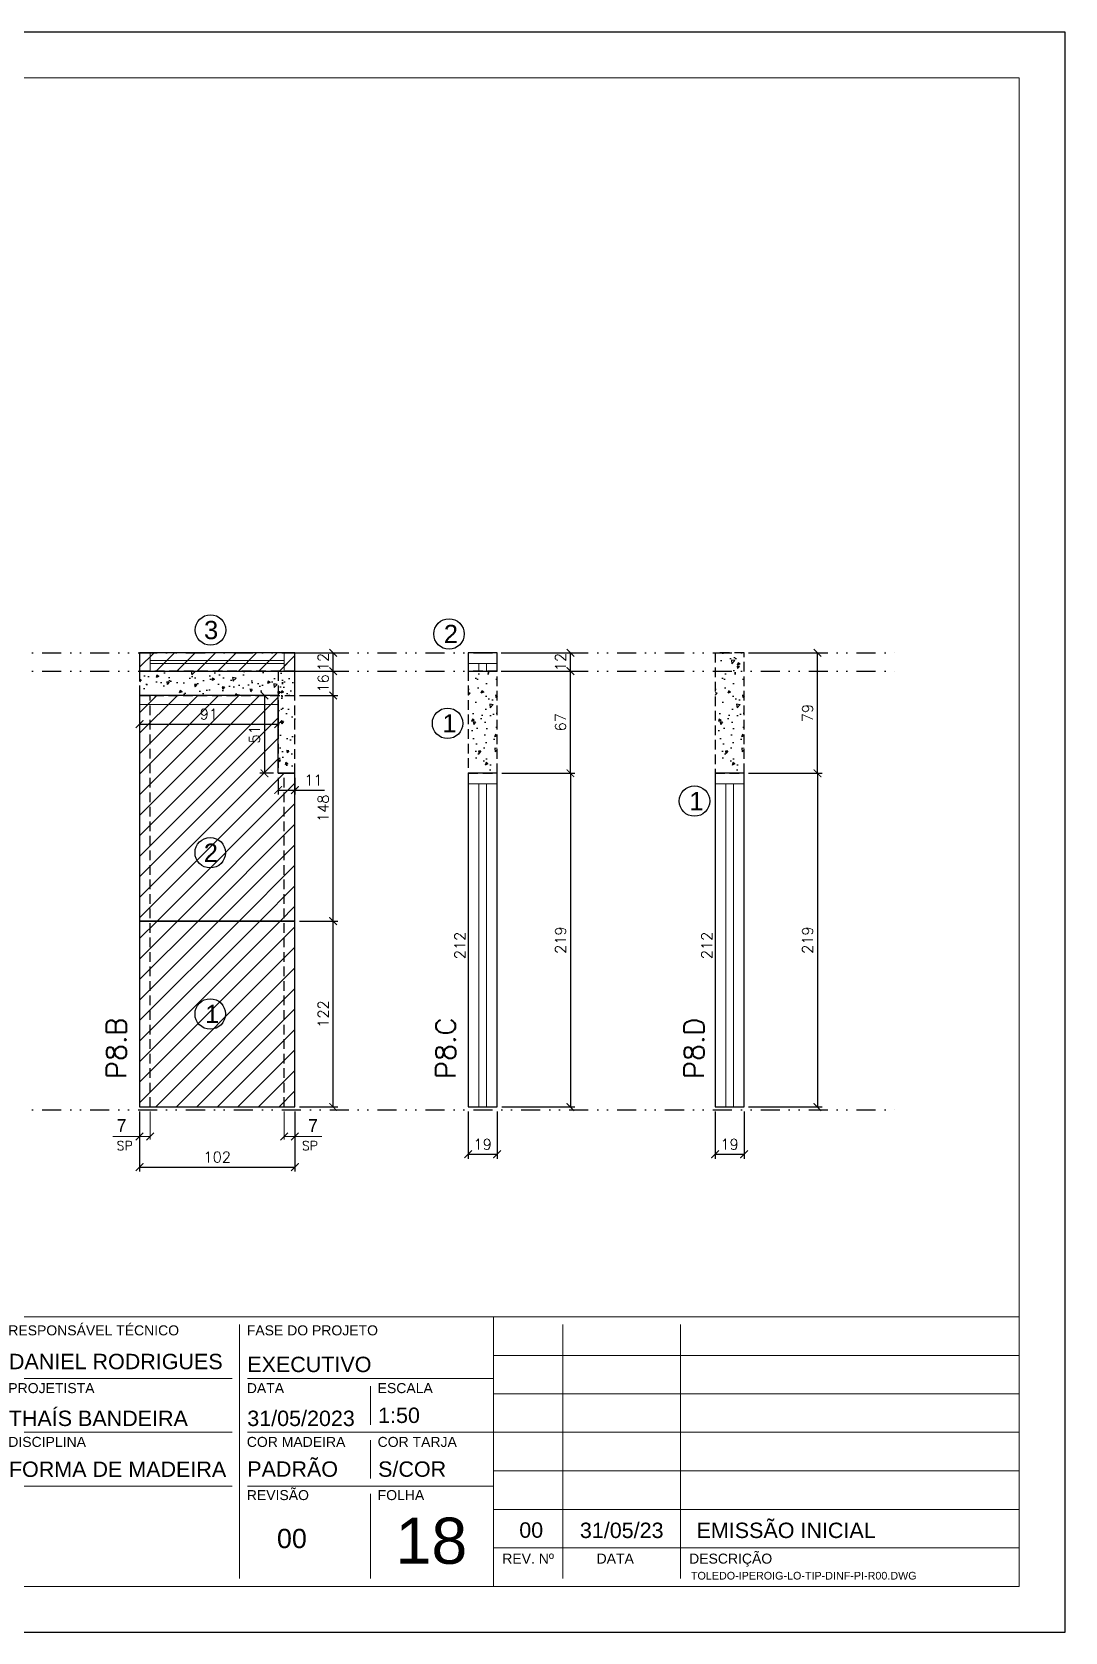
# Model space of a CAD drawing. Extents: x -23436 to 4767, y -3862 to 10024.
# Drawn here: x -16700 to -16021, y 4082 to 5132 of the extents above; entities that cross this region are included whole.
import ezdxf
from ezdxf.enums import TextEntityAlignment as Align

# ---------------------------------------------------------------- set-up
doc = ezdxf.new("R2010")
doc.units = 0
doc.header["$PDMODE"] = 2
doc.header["$PDSIZE"] = 10
doc.linetypes.add('DIVIDE2', pattern=[0.625, 0.25, -0.125, 0, -0.125, 0, -0.125])
doc.linetypes.add('HIDDEN', pattern=[9.525, 6.35, -3.175])
doc.layers.get('0').update_dxf_attribs({"lineweight": 13})
doc.layers.get('Defpoints').update_dxf_attribs({"lineweight": 13})
for name, color, linetype in [('Concreto', 250, 'HIDDEN'), ('Cota', 4, 'Continuous'), ('Cota Sarrafo', 180, 'Continuous'), ('MB Logo', 254, 'Continuous'), ('Nível', 160, 'Continuous'), ('Painéis', 30, 'Continuous'), ('Reaproveitamento', 252, 'Continuous'), ('Romaneio', 10, 'Continuous'), ('Sarrafo de Pressão', 42, 'HIDDEN')]:
    doc.layers.add(name, color=color, linetype=linetype)
for name, color, linetype, lineweight in [('cotas', 4, 'Continuous', 13), ('FOLHA MB', 7, 'Continuous', 13), ('N° FOLHA', 5, 'Continuous', 13), ('Texto Seção', 7, 'Continuous', 15)]:
    doc.layers.add(name, color=color, linetype=linetype, lineweight=lineweight)
doc.layers.add('Laje_Perimetro', color=7, linetype='Continuous', plot=False)
doc.styles.add('ARIAL', font='arial.ttf', dxfattribs={"oblique": 15, "height": 25})
doc.styles.add('MB_C01', font='arial.ttf', dxfattribs={"height": 1.3})
doc.styles.add('MB_C02', font='arial.ttf', dxfattribs={"height": 2})
doc.styles.add('MB_C03', font='arial.ttf', dxfattribs={"height": 2.5})
doc.styles.add('MB_C04', font='arial.ttf', dxfattribs={"height": 6})
doc.styles.add('REGUA-120', font='ROMANS.shx', dxfattribs={"height": 15})
doc.styles.add('ROMANS', font='romans.shx')
doc.styles.add('ROMAS860', font='ROMAS860.SHX')
doc.dimstyles.new('cotas', dxfattribs={"dimtxt": 8.5, "dimasz": 5, "dimexe": 2, "dimexo": 3, "dimgap": 3, "dimtad": 1, "dimdec": 1, "dimzin": 9, "dimdsep": 46, "dimtxsty": 'ROMAS860', "dimblk": 'ARCHTICK', "dimcen": 0, "dimclrd": 4, "dimclre": 4, "dimclrt": 1, "dimadec": 0, "dimazin": 2, "dimtfac": 1, "dimtdec": 1, "dimtix": 1, "dimtmove": 0, "dimatfit": 2, "dimldrblk": 'OBLIQUE', "dimfxl": 0, "dimtolj": 1, "dimtzin": 0, "dimlwd": 13, "dimlwe": 13, "dimarcsym": 0})
doc.dimstyles.new('PAINEL', dxfattribs={"dimtxt": 7, "dimasz": 5, "dimexe": 3, "dimexo": 3, "dimgap": 3, "dimtad": 1, "dimdec": 1, "dimzin": 12, "dimdsep": 46, "dimtxsty": 'ROMANS', "dimblk": 'ARCHTICK', "dimcen": 0, "dimclrd": 4, "dimclre": 4, "dimclrt": 1, "dimadec": 1, "dimazin": 3, "dimtfac": 1, "dimtdec": 1, "dimtmove": 0, "dimatfit": 3, "dimldrblk": 'OBLIQUE', "dimfxl": 0, "dimtolj": 1, "dimtzin": 12, "dimarcsym": 0})
doc.dimstyles.new('projeto2', dxfattribs={"dimtxt": 7, "dimasz": 5, "dimexe": 1.25, "dimexo": 2.5, "dimgap": 2, "dimtad": 1, "dimdec": 1, "dimdsep": 46, "dimtxsty": 'ROMANS', "dimblk": 'OBLIQUE', "dimcen": 10, "dimdle": 1, "dimse1": 1, "dimse2": 1, "dimsd1": 1, "dimsd2": 1, "dimclrd": 256, "dimclre": 256, "dimclrt": 1, "dimadec": 0, "dimazin": 0, "dimtfac": 1, "dimtdec": 1, "dimtmove": 0, "dimatfit": 3, "dimldrblk": 'OBLIQUE', "dimfxl": 0, "dimlwd": -1, "dimlwe": -1, "dimarcsym": 0})
pattern_1 = [(45, (-11602.353, -51), (-6.735192, 6.735192), [])]
pattern_2 = [(45, (-11602.353, 0), (-6.735192, 6.735192), [])]

# ---------------------------------------------------------------- blocks, each defined once
blk = doc.blocks.new('A$C169d8357')
at = {"layer": 'FOLHA MB', "color": 1}
for p, q in [((1109.8, 356.7), (70, 356.7)), ((943.1, 351.7), (943.1, 185)), ((1109.8, 356.7), (1109.8, 179.9)), ((1455, 356.7), (1109.8, 356.7)), ((1155.3, 185), (1155.3, 351.7)), ((1232.6, 351.7), (1232.6, 185)), ((1455, 331.5), (1109.8, 331.5)), ((938.1, 316.3), (791.6, 316.3)), ((1109.8, 316.3), (948.2, 316.3)), ((1029, 311.3), (1029, 286)), ((1455, 306.2), (1109.8, 306.2)), ((938.1, 281), (791.6, 281)), ((1109.8, 281), (948.2, 281)), ((1029, 275.9), (1029, 250.7)), ((1455, 281), (1109.8, 281)), ((1455, 255.7), (1109.8, 255.7)), ((938.1, 245.6), (450.7, 245.6)), ((1109.8, 245.6), (948.2, 245.6)), ((1029, 240.6), (1029, 185)), ((1455, 230.4), (1109.8, 230.4)), ((1455, 205.2), (1109.8, 205.2))]:
    blk.add_line(p, q, dxfattribs=at)
for points in [[(0, 1199.9), (0, 149.9), (1485, 149.9), (1485, 1199.9)], [(70, 1169.9), (70, 179.9), (1455, 179.9), (1455, 1169.9)]]:
    blk.add_lwpolyline(points, close=True, dxfattribs=at)
at = {"layer": 'FOLHA MB', "color": 6, "style": 'MB_C01'}
for s, height, p in [('RESPONSÁVEL TÉCNICO', 6.566, (791.2, 344.6)), ('FASE DO PROJETO', 6.566, (947.8, 344.6)), ('PROJETISTA', 6.57, (791.2, 306.7)), ('DATA', 6.57, (947.8, 306.7)), ('ESCALA', 6.57, (1033.7, 306.7)), ('DISCIPLINA', 6.57, (791.2, 271.4)), ('COR MADEIRA', 6.566, (947.8, 271.4)), ('COR TARJA', 6.57, (1033.7, 271.4)), ('REVISÃO', 6.57, (947.8, 236.5)), ('FOLHA', 6.57, (1033.7, 236.5))]:
    blk.add_text(s, height=height, dxfattribs=at).set_placement(p)
at = {"layer": 'FOLHA MB', "color": 5}
for s, height, style, p in [('DANIEL RODRIGUES', 10.102, 'MB_C02', (791.6, 322.4)), ('EXECUTIVO', 10.1, 'MB_C02', (948.1, 320.5)), ('THAÍS BANDEIRA', 10.102, 'MB_C02', (791.5, 285.1)), ('31/05/2023', 10.1, 'MB_C02', (948.1, 285.1)), ('1:50', 10.1, 'MB_C02', (1034, 287.1)), ('PADRÃO', 10.1, 'MB_C02', (948.1, 251.8)), ('FORMA DE MADEIRA', 10.102, 'MB_C02', (791.6, 251.7)), ('S/COR', 10.1, 'MB_C02', (1034, 251.8)), ('00', 10.1, 'MB_C02', (1126.7, 211.8)), ('31/05/23', 10.1, 'MB_C02', (1166.5, 211.6)), ('EMISSÃO INICIAL', 10.102, 'MB_C02', (1243.1, 211.6)), ('00', 12.63, 'MB_C03', (967.6, 205))]:
    blk.add_text(s, height=height, dxfattribs=dict(at, style=style)).set_placement(p)
at = {"layer": 'FOLHA MB', "color": 6, "style": 'MB_C01'}
for s, p in [('REV. Nº', (1132.5, 198.1)), ('DATA', (1189.7, 198.1)), ('DESCRIÇÃO', (1265.5, 198.1))]:
    blk.add_text(s, height=6.57, dxfattribs=at).set_placement(p, align=Align.MIDDLE_CENTER)
at = {"layer": 'FOLHA MB', "insert": (1239.4, 189.4), "char_height": 5.051, "width": 210.818, "attachment_point": 1, "style": 'MB_C04'}
blk.add_mtext('TOLEDO-IPEROIG-LO-TIP-DINF-PI-R00.DWG', dxfattribs=at)
blk = doc.blocks.new('_ArchTick')
at = {"color": 0, "linetype": 'ByBlock', "const_width": 0.15}
blk.add_lwpolyline([(-0.5, -0.5), (0.5, 0.5)], dxfattribs=at)
blk = doc.blocks.new('*D3983')
at = {"layer": 'cotas', "color": 4, "lineweight": -2, "transparency": 16777216}
for p, q in [((-16629, 4423.8), (-16629, 4384.4)), ((-16527, 4423.8), (-16527, 4384.4)), ((-16629, 4387.4), (-16527, 4387.4))]:
    blk.add_line(p, q, dxfattribs=at)
at = {"layer": 'Defpoints', "color": 0, "transparency": 16777216}
for p in [(-16629, 4426.8), (-16527, 4426.8), (-16527, 4387.4)]:
    blk.add_point(p, dxfattribs=at)
at = {"layer": 'cotas', "color": 4, "lineweight": -2, "transparency": 16777216, "xscale": 5, "yscale": 5, "zscale": 5, "rotation": 180}
blk.add_blockref('_ArchTick', (-16629, 4387.4), dxfattribs=at)
at = {"layer": 'cotas', "color": 4, "lineweight": -2, "transparency": 16777216, "xscale": 5, "yscale": 5, "zscale": 5}
blk.add_blockref('_ArchTick', (-16527, 4387.4), dxfattribs=at)
at = {"layer": 'cotas', "color": 1, "transparency": 16777216, "insert": (-16578, 4393.9), "char_height": 7, "attachment_point": 5, "style": 'ROMANS'}
blk.add_mtext('\\A1;102', dxfattribs=at)
blk = doc.blocks.new('_OBLIQUE')
at = {"color": 0, "linetype": 'ByBlock', "lineweight": -2}
for p, q in [((0, 0), (-1, 0)), ((-0.5, -0.5), (0.5, 0.5))]:
    blk.add_line(p, q, dxfattribs=at)
blk = doc.blocks.new('*D3984')
at = {"layer": 'cotas', "color": 4, "lineweight": -2, "transparency": 16777216}
for p, q in [((-16524, 4548.8), (-16498.9, 4548.8)), ((-16501.9, 4426.8), (-16501.9, 4548.8)), ((-16524, 4426.8), (-16498.9, 4426.8))]:
    blk.add_line(p, q, dxfattribs=at)
at = {"layer": 'Defpoints', "color": 0, "transparency": 16777216}
for p in [(-16527, 4548.8), (-16501.9, 4548.8), (-16527, 4426.8)]:
    blk.add_point(p, dxfattribs=at)
at = {"layer": 'cotas', "color": 4, "lineweight": -2, "transparency": 16777216, "xscale": 5, "yscale": 5, "zscale": 5}
for p, rotation in [((-16501.9, 4548.8), 90), ((-16501.9, 4426.8), 270)]:
    blk.add_blockref('_ArchTick', p, dxfattribs=dict(at, rotation=rotation))
at = {"layer": 'cotas', "color": 1, "transparency": 16777216, "insert": (-16508.4, 4487.8), "char_height": 7, "attachment_point": 5, "rotation": 90, "style": 'ROMANS'}
blk.add_mtext('\\A1;122', dxfattribs=at)
blk = doc.blocks.new('*D3985')
at = {"layer": 'Cota', "color": 4, "lineweight": 13, "transparency": 16777216}
for p, q in [((-16629, 4423.8), (-16629, 4405.4)), ((-16622, 4423.8), (-16622, 4405.4)), ((-16629, 4407.4), (-16646.6, 4407.4)), ((-16622, 4407.4), (-16629, 4407.4))]:
    blk.add_line(p, q, dxfattribs=at)
at = {"layer": 'Defpoints', "color": 0, "transparency": 16777216}
for p in [(-16629, 4426.8), (-16622, 4426.8), (-16629, 4407.4)]:
    blk.add_point(p, dxfattribs=at)
at = {"layer": 'Cota', "color": 4, "lineweight": 13, "transparency": 16777216, "xscale": 5, "yscale": 5, "zscale": 5, "rotation": 180}
blk.add_blockref('_ArchTick', (-16629, 4407.4), dxfattribs=at)
at = {"layer": 'Cota', "color": 4, "lineweight": 13, "transparency": 16777216, "xscale": 5, "yscale": 5, "zscale": 5}
blk.add_blockref('_ArchTick', (-16622, 4407.4), dxfattribs=at)
at = {"layer": 'Cota', "color": 1, "transparency": 16777216, "insert": (-16640.8, 4414.6), "char_height": 8.5, "attachment_point": 5, "style": 'ROMAS860'}
blk.add_mtext('\\A1;7', dxfattribs=at)
blk = doc.blocks.new('*D3986')
at = {"layer": 'Cota', "color": 4, "lineweight": 13, "transparency": 16777216}
for p, q in [((-16534, 4423.8), (-16534, 4405.4)), ((-16527, 4423.8), (-16527, 4405.4)), ((-16534, 4407.4), (-16527, 4407.4)), ((-16527, 4407.4), (-16509.3, 4407.4))]:
    blk.add_line(p, q, dxfattribs=at)
at = {"layer": 'Defpoints', "color": 0, "transparency": 16777216}
for p in [(-16534, 4426.8), (-16527, 4426.8), (-16527, 4407.4)]:
    blk.add_point(p, dxfattribs=at)
at = {"layer": 'Cota', "color": 4, "lineweight": 13, "transparency": 16777216, "xscale": 5, "yscale": 5, "zscale": 5, "rotation": 180}
blk.add_blockref('_ArchTick', (-16534, 4407.4), dxfattribs=at)
at = {"layer": 'Cota', "color": 4, "lineweight": 13, "transparency": 16777216, "xscale": 5, "yscale": 5, "zscale": 5}
blk.add_blockref('_ArchTick', (-16527, 4407.4), dxfattribs=at)
at = {"layer": 'Cota', "color": 1, "transparency": 16777216, "insert": (-16515.1, 4414.6), "char_height": 8.5, "attachment_point": 5, "style": 'ROMAS860'}
blk.add_mtext('\\A1;7', dxfattribs=at)
blk = doc.blocks.new('*D3987')
at = {"layer": 'cotas', "color": 4, "lineweight": -2, "transparency": 16777216}
for p, q in [((-16524, 4696.8), (-16498.9, 4696.8)), ((-16501.9, 4548.8), (-16501.9, 4696.8)), ((-16524, 4548.8), (-16498.9, 4548.8))]:
    blk.add_line(p, q, dxfattribs=at)
at = {"layer": 'Defpoints', "color": 0, "transparency": 16777216}
for p in [(-16527, 4696.8), (-16501.9, 4696.8), (-16527, 4548.8)]:
    blk.add_point(p, dxfattribs=at)
at = {"layer": 'cotas', "color": 4, "lineweight": -2, "transparency": 16777216, "xscale": 5, "yscale": 5, "zscale": 5}
for p, rotation in [((-16501.9, 4696.8), 90), ((-16501.9, 4548.8), 270)]:
    blk.add_blockref('_ArchTick', p, dxfattribs=dict(at, rotation=rotation))
at = {"layer": 'cotas', "color": 1, "transparency": 16777216, "insert": (-16508.4, 4622.8), "char_height": 7, "attachment_point": 5, "rotation": 90, "style": 'ROMANS'}
blk.add_mtext('\\A1;148', dxfattribs=at)
blk = doc.blocks.new('*D3988')
at = {"layer": 'cotas', "color": 4, "lineweight": -2, "transparency": 16777216}
for p, q in [((-16524, 4712.8), (-16498.9, 4712.8)), ((-16501.9, 4696.8), (-16501.9, 4712.8)), ((-16524, 4696.8), (-16498.9, 4696.8))]:
    blk.add_line(p, q, dxfattribs=at)
at = {"layer": 'Defpoints', "color": 0, "transparency": 16777216}
for p in [(-16527, 4712.8), (-16501.9, 4712.8), (-16527, 4696.8)]:
    blk.add_point(p, dxfattribs=at)
at = {"layer": 'cotas', "color": 4, "lineweight": -2, "transparency": 16777216, "xscale": 5, "yscale": 5, "zscale": 5}
for p, rotation in [((-16501.9, 4712.8), 90), ((-16501.9, 4696.8), 270)]:
    blk.add_blockref('_ArchTick', p, dxfattribs=dict(at, rotation=rotation))
at = {"layer": 'cotas', "color": 1, "transparency": 16777216, "insert": (-16508.4, 4704.8), "char_height": 7, "attachment_point": 5, "rotation": 90, "style": 'ROMANS'}
blk.add_mtext('\\A1;16', dxfattribs=at)
blk = doc.blocks.new('*D3989')
at = {"layer": 'cotas', "color": 4, "lineweight": -2, "transparency": 16777216}
for p, q in [((-16524, 4724.8), (-16498.9, 4724.8)), ((-16501.9, 4712.8), (-16501.9, 4724.8)), ((-16524, 4712.8), (-16498.9, 4712.8))]:
    blk.add_line(p, q, dxfattribs=at)
at = {"layer": 'Defpoints', "color": 0, "transparency": 16777216}
for p in [(-16527, 4724.8), (-16501.9, 4724.8), (-16527, 4712.8)]:
    blk.add_point(p, dxfattribs=at)
at = {"layer": 'cotas', "color": 4, "lineweight": -2, "transparency": 16777216, "xscale": 5, "yscale": 5, "zscale": 5}
for p, rotation in [((-16501.9, 4724.8), 90), ((-16501.9, 4712.8), 270)]:
    blk.add_blockref('_ArchTick', p, dxfattribs=dict(at, rotation=rotation))
at = {"layer": 'cotas', "color": 1, "transparency": 16777216, "insert": (-16508.4, 4718.8), "char_height": 7, "attachment_point": 5, "rotation": 90, "style": 'ROMANS'}
blk.add_mtext('\\A1;12', dxfattribs=at)
blk = doc.blocks.new('*D3990')
at = {"layer": 'cotas', "color": 4, "lineweight": -2, "transparency": 16777216}
for p, q in [((-16413.2, 4423.8), (-16413.2, 4392.8)), ((-16394.2, 4423.8), (-16394.2, 4392.8)), ((-16413.2, 4395.8), (-16394.2, 4395.8))]:
    blk.add_line(p, q, dxfattribs=at)
at = {"layer": 'Defpoints', "color": 0, "transparency": 16777216}
for p in [(-16413.2, 4426.8), (-16394.2, 4426.8), (-16394.2, 4395.8)]:
    blk.add_point(p, dxfattribs=at)
at = {"layer": 'cotas', "color": 4, "lineweight": -2, "transparency": 16777216, "xscale": 5, "yscale": 5, "zscale": 5, "rotation": 180}
blk.add_blockref('_ArchTick', (-16413.2, 4395.8), dxfattribs=at)
at = {"layer": 'cotas', "color": 4, "lineweight": -2, "transparency": 16777216, "xscale": 5, "yscale": 5, "zscale": 5}
blk.add_blockref('_ArchTick', (-16394.2, 4395.8), dxfattribs=at)
at = {"layer": 'cotas', "color": 1, "transparency": 16777216, "insert": (-16403.7, 4402.3), "char_height": 7, "attachment_point": 5, "style": 'ROMANS'}
blk.add_mtext('\\A1;19', dxfattribs=at)
blk = doc.blocks.new('*D3991')
at = {"layer": 'cotas', "color": 4, "lineweight": -2, "transparency": 16777216}
for p, q in [((-16391.2, 4645.8), (-16343.1, 4645.8)), ((-16346.1, 4645.8), (-16346.1, 4426.8)), ((-16391.2, 4426.8), (-16343.1, 4426.8))]:
    blk.add_line(p, q, dxfattribs=at)
at = {"layer": 'Defpoints', "color": 0, "transparency": 16777216}
for p in [(-16394.2, 4645.8), (-16394.2, 4426.8), (-16346.1, 4426.8)]:
    blk.add_point(p, dxfattribs=at)
at = {"layer": 'cotas', "color": 4, "lineweight": -2, "transparency": 16777216, "xscale": 5, "yscale": 5, "zscale": 5}
for p, rotation in [((-16346.1, 4645.8), 90), ((-16346.1, 4426.8), 270)]:
    blk.add_blockref('_ArchTick', p, dxfattribs=dict(at, rotation=rotation))
at = {"layer": 'cotas', "color": 1, "transparency": 16777216, "insert": (-16352.6, 4536.3), "char_height": 7, "attachment_point": 5, "rotation": 90, "style": 'ROMANS'}
blk.add_mtext('\\A1;219', dxfattribs=at)
blk = doc.blocks.new('*D3992')
at = {"layer": 'cotas', "color": 4, "lineweight": -2, "transparency": 16777216}
for p, q in [((-16391.2, 4712.8), (-16343.1, 4712.8)), ((-16346.1, 4645.8), (-16346.1, 4712.8)), ((-16391.2, 4645.8), (-16343.1, 4645.8))]:
    blk.add_line(p, q, dxfattribs=at)
at = {"layer": 'Defpoints', "color": 0, "transparency": 16777216}
for p in [(-16394.2, 4712.8), (-16346.1, 4712.8), (-16394.2, 4645.8)]:
    blk.add_point(p, dxfattribs=at)
at = {"layer": 'cotas', "color": 4, "lineweight": -2, "transparency": 16777216, "xscale": 5, "yscale": 5, "zscale": 5}
for p, rotation in [((-16346.1, 4712.8), 90), ((-16346.1, 4645.8), 270)]:
    blk.add_blockref('_ArchTick', p, dxfattribs=dict(at, rotation=rotation))
at = {"layer": 'cotas', "color": 1, "transparency": 16777216, "insert": (-16352.6, 4679.3), "char_height": 7, "attachment_point": 5, "rotation": 90, "style": 'ROMANS'}
blk.add_mtext('\\A1;67', dxfattribs=at)
blk = doc.blocks.new('*D3993')
at = {"layer": 'cotas', "color": 4, "lineweight": -2, "transparency": 16777216}
for p, q in [((-16391.2, 4724.8), (-16343.1, 4724.8)), ((-16346.1, 4712.8), (-16346.1, 4724.8)), ((-16391.2, 4712.8), (-16343.1, 4712.8))]:
    blk.add_line(p, q, dxfattribs=at)
at = {"layer": 'Defpoints', "color": 0, "transparency": 16777216}
for p in [(-16394.2, 4724.8), (-16346.1, 4724.8), (-16394.2, 4712.8)]:
    blk.add_point(p, dxfattribs=at)
at = {"layer": 'cotas', "color": 4, "lineweight": -2, "transparency": 16777216, "xscale": 5, "yscale": 5, "zscale": 5}
for p, rotation in [((-16346.1, 4724.8), 90), ((-16346.1, 4712.8), 270)]:
    blk.add_blockref('_ArchTick', p, dxfattribs=dict(at, rotation=rotation))
at = {"layer": 'cotas', "color": 1, "transparency": 16777216, "insert": (-16352.6, 4718.8), "char_height": 7, "attachment_point": 5, "rotation": 90, "style": 'ROMANS'}
blk.add_mtext('\\A1;12', dxfattribs=at)
blk = doc.blocks.new('*D3994')
at = {"layer": 'Defpoints', "color": 0, "transparency": 16777216}
for p in [(-16413.2, 4638.8), (-16413.2, 4426.8), (-16413.2, 4426.8)]:
    blk.add_point(p, dxfattribs=at)
at = {"layer": 'Cota Sarrafo', "color": 1, "transparency": 16777216, "insert": (-16418.7, 4532.8), "char_height": 7, "attachment_point": 5, "rotation": 90, "style": 'ROMANS'}
blk.add_mtext('212', dxfattribs=at)
blk = doc.blocks.new('*D3995')
at = {"layer": 'cotas', "color": 4, "lineweight": -2, "transparency": 16777216}
for p, q in [((-16251.1, 4423.8), (-16251.1, 4392.8)), ((-16232.1, 4423.8), (-16232.1, 4392.8)), ((-16251.1, 4395.8), (-16232.1, 4395.8))]:
    blk.add_line(p, q, dxfattribs=at)
at = {"layer": 'Defpoints', "color": 0, "transparency": 16777216}
for p in [(-16251.1, 4426.8), (-16232.1, 4426.8), (-16232.1, 4395.8)]:
    blk.add_point(p, dxfattribs=at)
at = {"layer": 'cotas', "color": 4, "lineweight": -2, "transparency": 16777216, "xscale": 5, "yscale": 5, "zscale": 5, "rotation": 180}
blk.add_blockref('_ArchTick', (-16251.1, 4395.8), dxfattribs=at)
at = {"layer": 'cotas', "color": 4, "lineweight": -2, "transparency": 16777216, "xscale": 5, "yscale": 5, "zscale": 5}
blk.add_blockref('_ArchTick', (-16232.1, 4395.8), dxfattribs=at)
at = {"layer": 'cotas', "color": 1, "transparency": 16777216, "insert": (-16241.6, 4402.3), "char_height": 7, "attachment_point": 5, "style": 'ROMANS'}
blk.add_mtext('\\A1;19', dxfattribs=at)
blk = doc.blocks.new('*D3996')
at = {"layer": 'cotas', "color": 4, "lineweight": -2, "transparency": 16777216}
for p, q in [((-16229.1, 4645.8), (-16180.9, 4645.8)), ((-16183.9, 4645.8), (-16183.9, 4426.8)), ((-16229.1, 4426.8), (-16180.9, 4426.8))]:
    blk.add_line(p, q, dxfattribs=at)
at = {"layer": 'Defpoints', "color": 0, "transparency": 16777216}
for p in [(-16232.1, 4645.8), (-16232.1, 4426.8), (-16183.9, 4426.8)]:
    blk.add_point(p, dxfattribs=at)
at = {"layer": 'cotas', "color": 4, "lineweight": -2, "transparency": 16777216, "xscale": 5, "yscale": 5, "zscale": 5}
for p, rotation in [((-16183.9, 4645.8), 90), ((-16183.9, 4426.8), 270)]:
    blk.add_blockref('_ArchTick', p, dxfattribs=dict(at, rotation=rotation))
at = {"layer": 'cotas', "color": 1, "transparency": 16777216, "insert": (-16190.4, 4536.3), "char_height": 7, "attachment_point": 5, "rotation": 90, "style": 'ROMANS'}
blk.add_mtext('\\A1;219', dxfattribs=at)
blk = doc.blocks.new('*D3997')
at = {"layer": 'cotas', "color": 4, "lineweight": -2, "transparency": 16777216}
for p, q in [((-16229.1, 4724.8), (-16180.9, 4724.8)), ((-16183.9, 4645.8), (-16183.9, 4724.8)), ((-16229.1, 4645.8), (-16180.9, 4645.8))]:
    blk.add_line(p, q, dxfattribs=at)
at = {"layer": 'Defpoints', "color": 0, "transparency": 16777216}
for p in [(-16232.1, 4724.8), (-16183.9, 4724.8), (-16232.1, 4645.8)]:
    blk.add_point(p, dxfattribs=at)
at = {"layer": 'cotas', "color": 4, "lineweight": -2, "transparency": 16777216, "xscale": 5, "yscale": 5, "zscale": 5}
for p, rotation in [((-16183.9, 4724.8), 90), ((-16183.9, 4645.8), 270)]:
    blk.add_blockref('_ArchTick', p, dxfattribs=dict(at, rotation=rotation))
at = {"layer": 'cotas', "color": 1, "transparency": 16777216, "insert": (-16190.4, 4685.3), "char_height": 7, "attachment_point": 5, "rotation": 90, "style": 'ROMANS'}
blk.add_mtext('\\A1;79', dxfattribs=at)
blk = doc.blocks.new('*D3998')
at = {"layer": 'Defpoints', "color": 0, "transparency": 16777216}
for p in [(-16251.1, 4638.8), (-16251.1, 4426.8), (-16251.1, 4426.8)]:
    blk.add_point(p, dxfattribs=at)
at = {"layer": 'Cota Sarrafo', "color": 1, "transparency": 16777216, "insert": (-16256.6, 4532.8), "char_height": 7, "attachment_point": 5, "rotation": 90, "style": 'ROMANS'}
blk.add_mtext('212', dxfattribs=at)
blk = doc.blocks.new('*D5074')
at = {"layer": 'cotas', "color": 4, "lineweight": -2, "transparency": 16777216}
for p, q in [((-16538, 4642.8), (-16538, 4631.8)), ((-16527, 4642.8), (-16527, 4631.8)), ((-16538, 4634.8), (-16527, 4634.8)), ((-16527, 4634.8), (-16507.6, 4634.8))]:
    blk.add_line(p, q, dxfattribs=at)
at = {"layer": 'Defpoints', "color": 0, "transparency": 16777216}
for p in [(-16538, 4645.8), (-16527, 4645.8), (-16527, 4634.8)]:
    blk.add_point(p, dxfattribs=at)
at = {"layer": 'cotas', "color": 4, "lineweight": -2, "transparency": 16777216, "xscale": 5, "yscale": 5, "zscale": 5, "rotation": 180}
blk.add_blockref('_ArchTick', (-16538, 4634.8), dxfattribs=at)
at = {"layer": 'cotas', "color": 4, "lineweight": -2, "transparency": 16777216, "xscale": 5, "yscale": 5, "zscale": 5}
blk.add_blockref('_ArchTick', (-16527, 4634.8), dxfattribs=at)
at = {"layer": 'cotas', "color": 1, "transparency": 16777216, "insert": (-16514.8, 4641.3), "char_height": 7, "attachment_point": 5, "style": 'ROMANS'}
blk.add_mtext('\\A1;11', dxfattribs=at)
blk = doc.blocks.new('*D5078')
at = {"layer": 'cotas', "color": 4, "lineweight": -2, "transparency": 16777216}
for p, q in [((-16541, 4696.8), (-16550, 4696.8)), ((-16547, 4696.8), (-16547, 4645.8)), ((-16541, 4645.8), (-16550, 4645.8))]:
    blk.add_line(p, q, dxfattribs=at)
at = {"layer": 'Defpoints', "color": 0, "transparency": 16777216}
for p in [(-16538, 4696.8), (-16547, 4645.8), (-16538, 4645.8)]:
    blk.add_point(p, dxfattribs=at)
at = {"layer": 'cotas', "color": 4, "lineweight": -2, "transparency": 16777216, "xscale": 5, "yscale": 5, "zscale": 5}
for p, rotation in [((-16547, 4696.8), 90), ((-16547, 4645.8), 270)]:
    blk.add_blockref('_ArchTick', p, dxfattribs=dict(at, rotation=rotation))
at = {"layer": 'cotas', "color": 1, "transparency": 16777216, "insert": (-16553.5, 4671.3), "char_height": 7, "attachment_point": 5, "rotation": 90, "style": 'ROMANS'}
blk.add_mtext('\\A1;51', dxfattribs=at)
blk = doc.blocks.new('*D5475')
at = {"layer": 'cotas', "color": 4, "lineweight": -2, "transparency": 16777216}
for p, q in [((-16538, 4693.8), (-16538, 4675.1)), ((-16629, 4687.8), (-16629, 4675.1)), ((-16629, 4678.1), (-16538, 4678.1))]:
    blk.add_line(p, q, dxfattribs=at)
at = {"layer": 'Defpoints', "color": 0, "transparency": 16777216}
for p in [(-16538, 4696.8), (-16629, 4690.8), (-16538, 4678.1)]:
    blk.add_point(p, dxfattribs=at)
at = {"layer": 'cotas', "color": 4, "lineweight": -2, "transparency": 16777216, "xscale": 5, "yscale": 5, "zscale": 5, "rotation": 180}
blk.add_blockref('_ArchTick', (-16629, 4678.1), dxfattribs=at)
at = {"layer": 'cotas', "color": 4, "lineweight": -2, "transparency": 16777216, "xscale": 5, "yscale": 5, "zscale": 5}
blk.add_blockref('_ArchTick', (-16538, 4678.1), dxfattribs=at)
at = {"layer": 'cotas', "color": 1, "transparency": 16777216, "insert": (-16583.5, 4684.6), "char_height": 7, "attachment_point": 5, "style": 'ROMANS'}
blk.add_mtext('\\A1;91', dxfattribs=at)

msp = doc.modelspace()

# ---------------------------------------------------------------- hatches: boundary and pattern name
at = {"layer": 'Concreto'}
h = msp.add_hatch(dxfattribs=at)
h.set_pattern_fill('AR-CONC', color=256, scale=0.1, angle=180)
h.set_pattern_definition([(230, (1726.171, -51), (-18.218467, 1.593909), [1.905, -20.955]), (175, (1726.171, -51), (3.524342, -19.105685), [1.524, -16.764058]), (280.45144, (1724.653, -50.867), (-14.694125, -17.511775), [1.619, -17.809024]), (226.1842, (1726.171, -56.08), (-27.107904, 4.204233), [2.8575, -31.4325]), (276.63556, (1723.912, -55.73), (-23.740413, -24.742612), [2.428502, -26.71356]), (171.18415, (1726.17, -56.08), (-23.740413, -24.742612), [2.285997, -25.145973]), (201, (1723.631, -54.81), (-15.161439, 10.22652), [1.905, -20.955]), (146, (1723.631, -54.81), (-6.180203, -18.418797), [1.524, -16.764]), (251.45144, (1722.368, -53.958), (-21.341642, -8.192277), [1.619, -17.808994]), (217.5, (1726.171, -51), (-0.3088603, -8.455504), [0, -16.5608, 0, -17.018, 0, -16.8275]), (187.5, (1726.171, -51), (-6.6819663, -10.0180575), [0, -9.7028, 0, -16.1798, 0, -6.4135]), (147.5, (1731.8354, -51), (-13.5590595, 0.5728744), [0, -6.35, 0, -19.812, 0, -26.289]), (137.5, (1734.375, -51), (-14.812918, -2.542649), [0, -8.255, 0, -13.1572, 0, -18.669])])
h.paths.add_polyline_path([(-16251.073, 4645.846), (-16232.073, 4645.846), (-16232.073, 4724.846), (-16251.073, 4724.846)])
h = msp.add_hatch(dxfattribs=at)
h.set_pattern_fill('AR-CONC', color=256, scale=0.1, angle=180)
h.set_pattern_definition([(230, (1585, -63), (-18.218467, 1.593909), [1.905, -20.955]), (175, (1585, -63), (3.524342, -19.105685), [1.524, -16.764058]), (280.45144, (1583.482, -62.867), (-14.694125, -17.511775), [1.619, -17.809024]), (226.1842, (1585, -68.08), (-27.107904, 4.204233), [2.8575, -31.4325]), (276.63556, (1582.74, -67.73), (-23.740413, -24.742612), [2.428502, -26.71356]), (171.18415, (1585, -68.08), (-23.740413, -24.742612), [2.285997, -25.145973]), (201, (1582.46, -66.81), (-15.161439, 10.22652), [1.905, -20.955]), (146, (1582.46, -66.81), (-6.180203, -18.418797), [1.524, -16.764]), (251.45144, (1581.197, -65.958), (-21.341642, -8.192277), [1.619, -17.808994]), (217.5, (1585, -63), (-0.3088603, -8.455504), [0, -16.5608, 0, -17.018, 0, -16.8275]), (187.5, (1585, -63), (-6.6819663, -10.0180575), [0, -9.7028, 0, -16.1798, 0, -6.4135]), (147.5, (1590.664, -63), (-13.5590595, 0.5728744), [0, -6.35, 0, -19.812, 0, -26.289]), (137.5, (1593.204, -63), (-14.812918, -2.542649), [0, -8.255, 0, -13.1572, 0, -18.669])])
h.paths.add_polyline_path([(-16628.97, 4696.846), (-16526.97, 4696.846), (-16526.97, 4712.846), (-16628.97, 4712.846)])
h = msp.add_hatch(dxfattribs=at)
h.set_pattern_fill('AR-CONC', color=256, scale=0.1, angle=180)
h.set_pattern_definition([(230, (-11602.353, 0), (-18.218467, 1.59391), [1.905, -20.955]), (175, (-11602.353, 0), (3.52434, -19.105685), [1.524, -16.76406]), (280.45144, (-11603.871, 0.133), (-14.694125, -17.511775), [1.619, -17.809024]), (226.1842, (-11602.353, -5.08), (-27.107904, 4.20423), [2.8575, -31.4325]), (276.63556, (-11604.612, -4.73), (-23.74041, -24.74261), [2.4285, -26.71356]), (171.18415, (-11602.353, -5.08), (-23.74041, -24.74261), [2.286, -25.14597]), (201, (-11604.893, -3.81), (-15.16144, 10.22652), [1.905, -20.955]), (146, (-11604.893, -3.81), (-6.180203, -18.418797), [1.524, -16.764]), (251.45144, (-11606.157, -2.958), (-21.34164, -8.192277), [1.619, -17.808994]), (217.5, (-11602.353, 0), (-0.3088603, -8.455504), [0, -16.5608, 0, -17.018, 0, -16.8275]), (187.5, (-11602.353, 0), (-6.681966, -10.018057), [0, -9.7028, 0, -16.1798, 0, -6.4135]), (147.5, (-11596.689, 0), (-13.5590595, 0.5728744), [0, -6.35, 0, -19.812, 0, -26.289]), (137.5, (-11594.149, 0), (-14.812918, -2.54265), [0, -8.255, 0, -13.1572, 0, -18.669])])
h.paths.add_polyline_path([(-16537.97, 4645.846), (-16526.97, 4645.846), (-16526.97, 4712.846), (-16537.97, 4712.846)])
h = msp.add_hatch(dxfattribs=at)
h.set_pattern_fill('AR-CONC', color=256, scale=0.1, angle=180)
h.set_pattern_definition([(230, (1564.056, -51), (-18.218467, 1.593909), [1.905, -20.955]), (175, (1564.056, -51), (3.524342, -19.105685), [1.524, -16.764058]), (280.45144, (1562.538, -50.867), (-14.694125, -17.511775), [1.619, -17.809024]), (226.1842, (1564.056, -56.08), (-27.107904, 4.204233), [2.8575, -31.4325]), (276.63556, (1561.797, -55.73), (-23.740413, -24.742612), [2.428502, -26.71356]), (171.18415, (1564.056, -56.08), (-23.740413, -24.742612), [2.285997, -25.145973]), (201, (1561.516, -54.81), (-15.161439, 10.22652), [1.905, -20.955]), (146, (1561.516, -54.81), (-6.180203, -18.418797), [1.524, -16.764]), (251.45144, (1560.252, -53.958), (-21.341642, -8.192277), [1.619, -17.808994]), (217.5, (1564.056, -51), (-0.3088603, -8.455504), [0, -16.5608, 0, -17.018, 0, -16.8275]), (187.5, (1564.056, -51), (-6.6819663, -10.0180575), [0, -9.7028, 0, -16.1798, 0, -6.4135]), (147.5, (1569.72, -51), (-13.5590595, 0.5728744), [0, -6.35, 0, -19.812, 0, -26.289]), (137.5, (1572.26, -51), (-14.812918, -2.542649), [0, -8.255, 0, -13.1572, 0, -18.669])])
h.paths.add_polyline_path([(-16413.189, 4645.846), (-16394.189, 4645.846), (-16394.189, 4712.846), (-16413.189, 4712.846)])
at = {"layer": 'Reaproveitamento'}
h = msp.add_hatch(dxfattribs=at)
h.set_pattern_fill('ANSI31', color=256, scale=3, style=0)
h.set_pattern_definition(pattern_1)
h.paths.add_polyline_path([(-16628.97, 4712.846), (-16526.97, 4712.846), (-16526.97, 4724.846), (-16628.97, 4724.846)])
h = msp.add_hatch(dxfattribs=at)
h.set_pattern_fill('ANSI31', color=256, scale=3, style=0)
h.set_pattern_definition(pattern_1)
h.paths.add_polyline_path([(-16526.97, 4724.846), (-16533.97, 4724.846), (-16533.97, 4712.846), (-16526.97, 4712.846)], flags=17)
h = msp.add_hatch(dxfattribs=at)
h.set_pattern_fill('ANSI31', color=256, scale=3, style=0)
h.set_pattern_definition(pattern_2)
h.paths.add_polyline_path([(-16537.97, 4696.846), (-16628.97, 4696.846), (-16628.97, 4548.846), (-16526.97, 4548.846), (-16526.97, 4645.846), (-16537.97, 4645.846)])
h = msp.add_hatch(dxfattribs=at)
h.set_pattern_fill('ANSI31', color=256, scale=3, style=0)
h.set_pattern_definition(pattern_2)
h.paths.add_polyline_path([(-16628.97, 4426.846), (-16526.97, 4426.846), (-16526.97, 4548.846), (-16628.97, 4548.846)])

# ---------------------------------------------------------------- linework, layer by layer
at = {"layer": 'Concreto'}
for points in [[(-16251.073, 4645.846), (-16232.073, 4645.846), (-16232.073, 4724.846), (-16251.073, 4724.846)], [(-16628.97, 4696.846), (-16526.97, 4696.846), (-16526.97, 4712.846), (-16628.97, 4712.846)], [(-16537.97, 4645.846), (-16526.97, 4645.846), (-16526.97, 4712.846), (-16537.97, 4712.846)], [(-16413.189, 4645.846), (-16394.189, 4645.846), (-16394.189, 4712.846), (-16413.189, 4712.846)]]:
    msp.add_lwpolyline(points, close=True, dxfattribs=at)
at = {"layer": 'cotas', "color": 50}
for p, q in [((-16628.97, 4712.846), (-16628.97, 4724.846)), ((-16628.97, 4724.846), (-16625.47, 4724.846)), ((-16621.97, 4724.846), (-16625.47, 4724.846)), ((-16621.97, 4712.846), (-16621.97, 4724.846)), ((-16621.97, 4724.846), (-16621.97, 4722.346)), ((-16621.97, 4724.846), (-16533.97, 4724.846)), ((-16621.97, 4719.846), (-16621.97, 4722.346)), ((-16621.97, 4719.846), (-16533.97, 4719.846)), ((-16533.97, 4717.846), (-16621.97, 4717.846)), ((-16621.97, 4717.846), (-16621.97, 4715.346)), ((-16621.97, 4712.846), (-16621.97, 4715.346)), ((-16533.97, 4724.846), (-16530.47, 4724.846)), ((-16533.97, 4724.846), (-16533.97, 4712.846)), ((-16533.97, 4724.846), (-16533.97, 4722.346)), ((-16533.97, 4719.846), (-16533.97, 4722.346)), ((-16533.97, 4717.846), (-16533.97, 4715.346)), ((-16533.97, 4712.846), (-16533.97, 4715.346)), ((-16526.97, 4724.846), (-16530.47, 4724.846)), ((-16526.97, 4724.846), (-16526.97, 4712.846)), ((-16413.189, 4724.846), (-16413.189, 4721.346)), ((-16413.189, 4724.846), (-16394.189, 4724.846)), ((-16413.189, 4717.846), (-16413.189, 4721.346)), ((-16413.189, 4717.846), (-16394.189, 4717.846)), ((-16413.189, 4712.846), (-16413.189, 4717.846)), ((-16413.189, 4717.846), (-16409.689, 4717.846)), ((-16406.189, 4717.846), (-16409.689, 4717.846)), ((-16406.189, 4712.846), (-16406.189, 4717.846)), ((-16401.189, 4717.846), (-16397.689, 4717.846)), ((-16401.189, 4717.846), (-16401.189, 4712.846)), ((-16394.189, 4717.846), (-16397.689, 4717.846)), ((-16394.189, 4724.846), (-16394.189, 4721.346)), ((-16394.189, 4717.846), (-16394.189, 4721.346)), ((-16394.189, 4717.846), (-16394.189, 4712.846)), ((-16628.97, 4712.846), (-16625.47, 4712.846)), ((-16621.97, 4712.846), (-16625.47, 4712.846)), ((-16533.97, 4712.846), (-16621.97, 4712.846)), ((-16533.97, 4712.846), (-16530.47, 4712.846)), ((-16526.97, 4712.846), (-16530.47, 4712.846)), ((-16413.189, 4712.846), (-16409.689, 4712.846)), ((-16406.189, 4712.846), (-16409.689, 4712.846)), ((-16401.189, 4712.846), (-16397.689, 4712.846)), ((-16394.189, 4712.846), (-16397.689, 4712.846)), ((-16628.97, 4696.846), (-16628.97, 4693.846)), ((-16628.97, 4696.846), (-16537.97, 4696.846)), ((-16628.97, 4690.846), (-16628.97, 4693.846)), ((-16537.97, 4696.846), (-16537.97, 4693.846)), ((-16537.97, 4690.846), (-16537.97, 4693.846)), ((-16628.97, 4690.846), (-16537.97, 4690.846)), ((-16413.189, 4645.846), (-16413.189, 4642.346)), ((-16413.189, 4645.846), (-16394.189, 4645.846)), ((-16413.189, 4638.846), (-16413.189, 4642.346)), ((-16394.189, 4645.846), (-16394.189, 4642.346)), ((-16394.189, 4638.846), (-16394.189, 4642.346)), ((-16251.073, 4645.846), (-16251.073, 4642.346)), ((-16251.073, 4645.846), (-16232.073, 4645.846)), ((-16251.073, 4638.846), (-16251.073, 4642.346)), ((-16232.073, 4645.846), (-16232.073, 4642.346)), ((-16232.073, 4638.846), (-16232.073, 4642.346)), ((-16413.189, 4638.846), (-16394.189, 4638.846)), ((-16413.189, 4426.846), (-16413.189, 4638.846)), ((-16413.189, 4638.846), (-16409.689, 4638.846)), ((-16406.189, 4638.846), (-16409.689, 4638.846)), ((-16406.189, 4426.846), (-16406.189, 4638.846)), ((-16401.189, 4638.846), (-16397.689, 4638.846)), ((-16401.189, 4638.846), (-16401.189, 4426.846)), ((-16394.189, 4638.846), (-16397.689, 4638.846)), ((-16394.189, 4638.846), (-16394.189, 4426.846)), ((-16251.073, 4638.846), (-16232.073, 4638.846)), ((-16251.073, 4426.846), (-16251.073, 4638.846)), ((-16251.073, 4638.846), (-16247.573, 4638.846)), ((-16244.073, 4638.846), (-16247.573, 4638.846)), ((-16244.073, 4426.846), (-16244.073, 4638.846)), ((-16239.073, 4638.846), (-16235.573, 4638.846)), ((-16239.073, 4638.846), (-16239.073, 4426.846)), ((-16232.073, 4638.846), (-16235.573, 4638.846)), ((-16232.073, 4638.846), (-16232.073, 4426.846)), ((-16413.189, 4426.846), (-16409.689, 4426.846)), ((-16406.189, 4426.846), (-16409.689, 4426.846)), ((-16401.189, 4426.846), (-16397.689, 4426.846)), ((-16394.189, 4426.846), (-16397.689, 4426.846)), ((-16251.073, 4426.846), (-16247.573, 4426.846)), ((-16244.073, 4426.846), (-16247.573, 4426.846)), ((-16239.073, 4426.846), (-16235.573, 4426.846)), ((-16232.073, 4426.846), (-16235.573, 4426.846))]:
    msp.add_line(p, q, dxfattribs=at)
at = {"layer": 'Laje_Perimetro'}
msp.add_lwpolyline([(-16021.356, 5132.259), (-17506.377, 5132.259), (-17506.377, 4082.259), (-16021.356, 4082.259)], close=True, dxfattribs=at)
at = {"layer": 'Nível', "color": 116, "linetype": 'DIVIDE2', "ltscale": 50, "true_color": 0x136734}
msp.add_line((-17133.168, 4724.846), (-16129.273, 4724.846), dxfattribs=at)
at = {"layer": 'Nível', "linetype": 'DIVIDE2', "ltscale": 50}
for p, q in [((-17133.168, 4712.846), (-16129.273, 4712.846)), ((-17133.168, 4424.846), (-16129.273, 4424.846))]:
    msp.add_line(p, q, dxfattribs=at)
at = {"layer": 'Painéis', "color": 32, "true_color": 0xcd6928}
for points in [[(-16628.97, 4712.846), (-16526.97, 4712.846), (-16526.97, 4724.846), (-16628.97, 4724.846)], [(-16413.189, 4712.846), (-16394.189, 4712.846), (-16394.189, 4724.846), (-16413.189, 4724.846)], [(-16413.189, 4426.846), (-16394.189, 4426.846), (-16394.189, 4645.846), (-16413.189, 4645.846)], [(-16251.073, 4426.846), (-16232.073, 4426.846), (-16232.073, 4645.846), (-16251.073, 4645.846)], [(-16628.97, 4426.846), (-16526.97, 4426.846), (-16526.97, 4548.846), (-16628.97, 4548.846)]]:
    msp.add_lwpolyline(points, close=True, dxfattribs=at)
msp.add_lwpolyline([(-16537.97, 4696.846), (-16628.97, 4696.846), (-16628.97, 4548.846), (-16526.97, 4548.846), (-16526.97, 4645.846), (-16537.97, 4645.846), (-16537.97, 4696.846)], dxfattribs=at)
at = {"layer": 'Romaneio'}
for centre in [(-16582.4, 4739.817), (-16425.817, 4737.22), (-16426.758, 4678.569), (-16264.643, 4627.569), (-16582.588, 4593.653), (-16582.588, 4487.846)]:
    msp.add_circle(centre, 10, dxfattribs=at)
at = {"layer": 'Sarrafo de Pressão'}
for p, q in [((-16621.97, 4426.846), (-16621.97, 4696.846)), ((-16533.97, 4426.846), (-16533.97, 4645.846)), ((-16533.97, 4645.846), (-16526.97, 4645.846))]:
    msp.add_line(p, q, dxfattribs=at)

# ---------------------------------------------------------------- block references
at = {"layer": 'MB Logo'}
msp.add_blockref('A$C169d8357', (-17506.377, 3932.321), dxfattribs=at)

# ---------------------------------------------------------------- texts
at = {"layer": 'N° FOLHA', "color": 5, "style": 'MB_C04'}
msp.add_text('18', height=30.3061, dxfattribs=at).set_placement((-16460.91, 4127.003))
at = {"layer": 'Romaneio', "color": 0, "style": 'ARIAL'}
for s, p in [('3', (-16582.007, 4739.817)), ('2', (-16424.564, 4737.22)), ('1', (-16425.506, 4678.569)), ('1', (-16263.39, 4627.569)), ('2', (-16582.195, 4593.653)), ('1', (-16581.336, 4487.846))]:
    msp.add_text(s, height=12, dxfattribs=at).set_placement(p, align=Align.MIDDLE_CENTER)
at = {"layer": 'Texto Seção', "char_height": 13, "width": 285.32988, "attachment_point": 7, "rotation": 90, "style": 'REGUA-120'}
for s, insert in [('P8.B', (-16637.775, 4445.313)), ('P8.C', (-16421.519, 4445.313)), ('P8.D', (-16258.401, 4445.313))]:
    msp.add_mtext(s, dxfattribs=dict(at, insert=insert))
at = {"layer": 'Texto Seção', "char_height": 6, "style": 'ROMANS'}
for insert, attachment_point in [((-16633.505, 4398.418), 9), ((-16522.435, 4398.418), 7)]:
    msp.add_mtext('SP', dxfattribs=dict(at, insert=insert, attachment_point=attachment_point))

# ---------------------------------------------------------------- dimensions: what is measured, and where the dimension line sits
at = {"layer": 'Cota'}
dim = msp.add_linear_dim(base=(-16628.97, 4407.368), p1=(-16621.97, 4426.846), p2=(-16628.97, 4426.846), dimstyle='cotas', dxfattribs=at)
dim.commit()
dim.dimension.update_dxf_attribs({"geometry": '*D3985', "text_midpoint": (-16640.803, 4407.368), "dimtype": 160})
dim = msp.add_linear_dim(base=(-16526.97, 4407.368), p1=(-16533.97, 4426.846), p2=(-16526.97, 4426.846), angle=180, dimstyle='cotas', dxfattribs=at)
dim.commit()
dim.dimension.update_dxf_attribs({"geometry": '*D3986', "text_midpoint": (-16515.136, 4407.368), "dimtype": 160})
at = {"layer": 'Cota Sarrafo'}
for base, p1, p2, picture, middle in [((-16413.189, 4426.846), (-16413.189, 4638.846), (-16413.189, 4426.846), '*D3994', (-16418.689, 4532.846)), ((-16251.073, 4426.846), (-16251.073, 4638.846), (-16251.073, 4426.846), '*D3998', (-16256.573, 4532.846))]:
    dim = msp.add_linear_dim(base=base, p1=p1, p2=p2, angle=90, dimstyle='projeto2', dxfattribs=at)
    dim.commit()
    dim.dimension.update_dxf_attribs({"geometry": picture, "text_midpoint": middle})
at = {"layer": 'cotas'}
for base, p1, p2, picture, middle in [((-16501.859, 4724.846), (-16526.97, 4712.846), (-16526.97, 4724.846), '*D3989', (-16501.859, 4718.846)), ((-16346.058, 4724.846), (-16394.189, 4712.846), (-16394.189, 4724.846), '*D3993', (-16346.058, 4718.846)), ((-16501.859, 4712.846), (-16526.97, 4696.846), (-16526.97, 4712.846), '*D3988', (-16501.859, 4704.846))]:
    dim = msp.add_linear_dim(base=base, p1=p1, p2=p2, angle=90, dimstyle='PAINEL', override={"dimarcsym": 2}, dxfattribs=at)
    dim.commit()
    dim.dimension.update_dxf_attribs({"geometry": picture, "text_midpoint": middle, "dimtype": 160})
for base, p1, p2, picture, middle in [((-16183.942, 4724.846), (-16232.073, 4645.846), (-16232.073, 4724.846), '*D3997', (-16190.442, 4685.346)), ((-16346.058, 4712.846), (-16394.189, 4645.846), (-16394.189, 4712.846), '*D3992', (-16352.558, 4679.346)), ((-16501.859, 4696.846), (-16526.97, 4548.846), (-16526.97, 4696.846), '*D3987', (-16508.359, 4622.846)), ((-16346.058, 4426.846), (-16394.189, 4645.846), (-16394.189, 4426.846), '*D3991', (-16352.558, 4536.346)), ((-16183.942, 4426.846), (-16232.073, 4645.846), (-16232.073, 4426.846), '*D3996', (-16190.442, 4536.346)), ((-16501.859, 4548.846), (-16526.97, 4426.846), (-16526.97, 4548.846), '*D3984', (-16508.359, 4487.846))]:
    dim = msp.add_linear_dim(base=base, p1=p1, p2=p2, angle=90, dimstyle='PAINEL', override={"dimarcsym": 2}, dxfattribs=at)
    dim.commit()
    dim.dimension.update_dxf_attribs({"geometry": picture, "text_midpoint": middle})
at = {"layer": 'cotas', "color": 2}
for base, p1, p2, picture, middle in [((-16537.97, 4678.098), (-16628.97, 4690.846), (-16537.97, 4696.846), '*D5475', (-16583.47, 4684.598)), ((-16526.97, 4634.847), (-16537.97, 4645.846), (-16526.97, 4645.846), '*D5074', (-16514.803, 4641.347))]:
    dim = msp.add_linear_dim(base=base, p1=p1, p2=p2, dimstyle='PAINEL', override={"dimarcsym": 2}, dxfattribs=at)
    dim.commit()
    dim.dimension.update_dxf_attribs({"geometry": picture, "text_midpoint": middle})
dim = msp.add_linear_dim(base=(-16547.034, 4645.846), p1=(-16537.97, 4696.846), p2=(-16537.97, 4645.846), angle=90, dimstyle='PAINEL', override={"dimarcsym": 2}, dxfattribs=at)
dim.commit()
dim.dimension.update_dxf_attribs({"geometry": '*D5078', "text_midpoint": (-16553.534, 4671.346)})
at = {"layer": 'cotas'}
for base, p1, p2, picture, middle in [((-16526.97, 4387.393), (-16628.97, 4426.846), (-16526.97, 4426.846), '*D3983', (-16577.97, 4393.893)), ((-16394.189, 4395.847), (-16413.189, 4426.846), (-16394.189, 4426.846), '*D3990', (-16403.689, 4402.347)), ((-16232.073, 4395.847), (-16251.073, 4426.846), (-16232.073, 4426.846), '*D3995', (-16241.573, 4402.347))]:
    dim = msp.add_linear_dim(base=base, p1=p1, p2=p2, dimstyle='PAINEL', override={"dimarcsym": 2}, dxfattribs=at)
    dim.commit()
    dim.dimension.update_dxf_attribs({"geometry": picture, "text_midpoint": middle})

doc.saveas('drawing.dxf')
